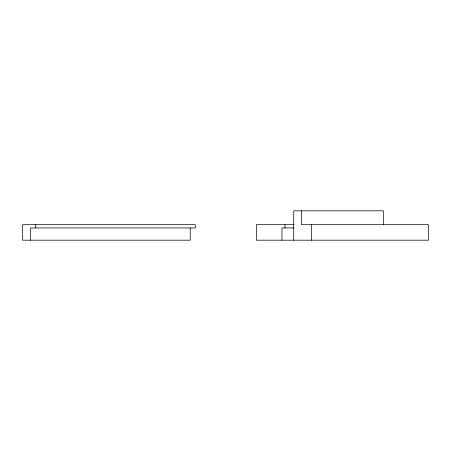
<?xml version="1.0" encoding="UTF-8"?>
<svg xmlns="http://www.w3.org/2000/svg" width="451" height="451" viewBox="0 0 451 451"><rect width="100%" height="100%" fill="white"/><g stroke="black" fill="none" stroke-linecap="round" stroke-linejoin="round"><path stroke-width="0.68" d="M293.99 224.683L256.354 224.683L256.354 240.186L428.45 240.186L428.45 224.683L301.448 224.683L301.448 210.814M293.99 227.947L281.982 227.947L281.982 240.186M383.463 224.683L383.463 210.814L293.725 210.814L293.725 240.186M311.641 224.683L311.641 240.186M284.953 224.683L284.953 227.947M190.226 227.947L190.226 240.186L22.55 240.186L22.55 224.683L195.351 224.683L195.351 227.947L30.645 227.947L30.645 240.186M35.77 224.683L35.77 227.947"/></g></svg>
